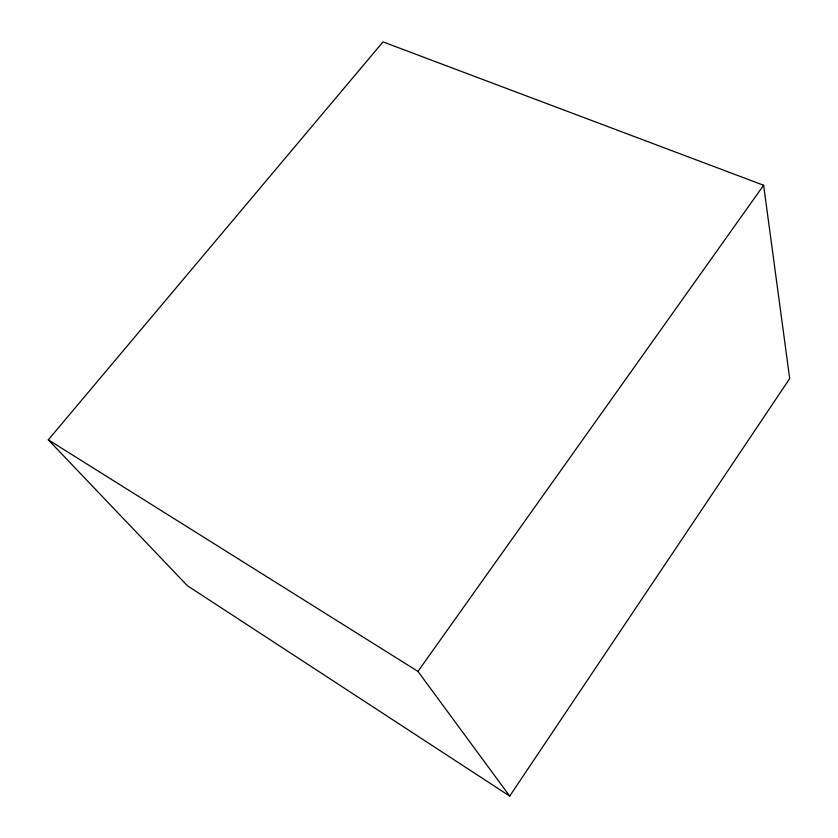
<?xml version="1.0" encoding="UTF-8"?>
<svg xmlns="http://www.w3.org/2000/svg" width="838" height="838" viewBox="0 0 838 838"><rect width="100%" height="100%" fill="white"/><g stroke="black" fill="none" stroke-linecap="round" stroke-linejoin="round"><path stroke-width="1.26" d="M509.703 796.1L789.7 378.556L763.628 185.261L383.018 41.9L48.3 439.835L187.335 585.678L509.703 796.1L417.963 671.416L48.3 439.835M417.963 671.416L763.628 185.261"/></g></svg>
